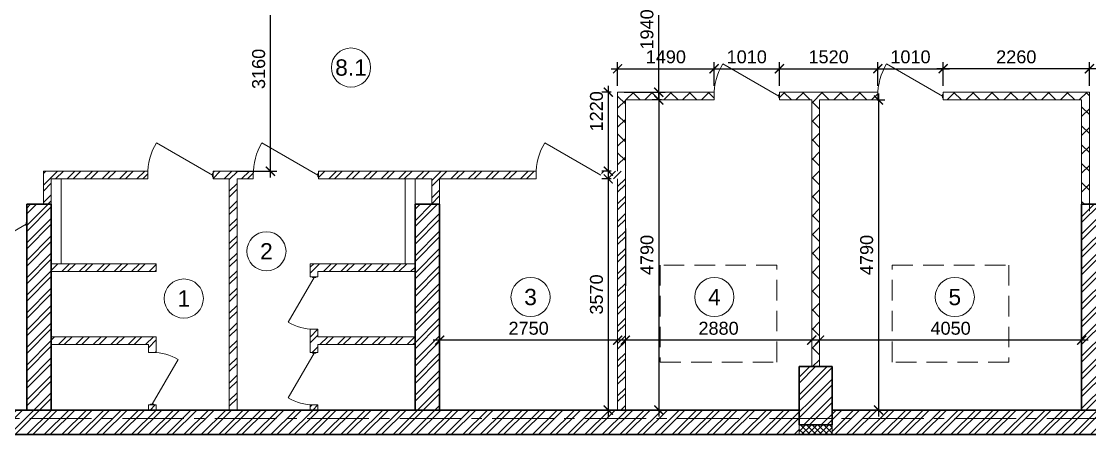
# Model space of a CAD drawing. Header units: millimetres. Extents: x 19315 to 19945, y -11469 to -10873.
# Drawn here: x 19466.2 to 19631.3, y -11360.3 to -11296.4 of the extents above; entities that cross this region are included whole.
import ezdxf
from ezdxf.enums import TextEntityAlignment as Align

# ---------------------------------------------------------------- set-up
doc = ezdxf.new("R2010")
doc.units = ezdxf.units.MM
for name, pattern in [('CENTER2', [28.575, 19.05, -3.175, 3.175, -3.175]), ('HIDDEN2', [4.7625, 3.175, -1.5875]), ('ОСЕВАЯ', [2, 1.25, -0.25, 0.25, -0.25])]:
    doc.linetypes.add(name, pattern=pattern)
for name, color, linetype, lineweight in [('Двери', 12, 'Continuous', 15), ('Наружные стены кирпич', 22, 'Continuous', 60), ('Оси', 7, 'ОСЕВАЯ', 0), ('Перегородки', 41, 'Continuous', 18), ('Размеры', 255, 'Continuous', 9), ('Стеклянные перегородки', 153, 'Continuous', 0), ('Штих планы', 7, 'Continuous', 0), ('штрих кирпич', 30, 'Continuous', 0), ('Экспликация', 255, 'Continuous', 15)]:
    doc.layers.add(name, color=color, linetype=linetype, lineweight=lineweight)
doc.layers.add('утепл', color=7, linetype='Continuous', lineweight=0, true_color=0xab9638)
doc.styles.add('1', font='arial.ttf')
doc.styles.add('1- arial', font='arial.ttf')
doc.dimstyles.new('zhu m100', dxfattribs={"dimtxt": 2, "dimasz": 1.4, "dimexe": 1, "dimexo": 1, "dimgap": 0.8, "dimtad": 1, "dimlfac": 100, "dimzin": 12, "dimdsep": 46, "dimtxsty": '1', "dimblk": 'ARCHTICK', "dimcen": 0.09, "dimdle": 1, "dimclrd": 7, "dimclre": 7, "dimclrt": 7, "dimazin": 3, "dimtfac": 1, "dimtmove": 1, "dimatfit": 3, "dimfxl": 1, "dimtolj": 1, "dimtzin": 0, "dimarcsym": 0})

# ---------------------------------------------------------------- blocks, each defined once
blk = doc.blocks.new('Экспл_Помещений')
at = {"layer": 'Экспликация'}
blk.add_circle((0, 0), 3, dxfattribs=at)
at = {"layer": 'Экспликация', "color": 0, "style": '1- arial', "flags": 12}
blk.add_attdef('№_ПОМЕЩЕНИЯ', text='', height=2.5, dxfattribs=at).set_placement((0, 0), align=Align.MIDDLE_CENTER)
blk = doc.blocks.new('_ArchTick')
at = {"color": 0, "linetype": 'ByBlock', "const_width": 0.15}
blk.add_lwpolyline([(-0.5, -0.5), (0.5, 0.5)], dxfattribs=at)
blk = doc.blocks.new('*D42')
at = {"layer": 'Defpoints', "color": 0, "ltscale": 0.5, "transparency": 16777216}
for p in [(19608.65, -11303.74), (19608.65, -11307.37), (19631.25, -11307.37)]:
    blk.add_point(p, dxfattribs=at)
at = {"layer": 'Размеры', "color": 7, "lineweight": -2, "ltscale": 0.5, "transparency": 16777216}
for p, q in [((19608.65, -11306.37), (19608.65, -11302.74)), ((19631.25, -11306.37), (19631.25, -11302.74)), ((19632.25, -11303.74), (19607.65, -11303.74))]:
    blk.add_line(p, q, dxfattribs=at)
at = {"layer": 'Размеры', "color": 7, "lineweight": -2, "ltscale": 0.5, "transparency": 16777216, "xscale": 1.4, "yscale": 1.4, "zscale": 1.4, "rotation": 180}
blk.add_blockref('_ArchTick', (19608.65, -11303.74), dxfattribs=at)
at = {"layer": 'Размеры', "color": 7, "lineweight": -2, "ltscale": 0.5, "transparency": 16777216, "xscale": 1.4, "yscale": 1.4, "zscale": 1.4}
blk.add_blockref('_ArchTick', (19631.25, -11303.74), dxfattribs=at)
at = {"layer": 'Размеры', "color": 7, "ltscale": 0.5, "transparency": 16777216, "insert": (19619.95, -11301.92), "char_height": 2, "attachment_point": 5, "style": '1'}
blk.add_mtext('\\A1;2260', dxfattribs=at)
blk = doc.blocks.new('*D43')
at = {"layer": 'Defpoints', "color": 0, "ltscale": 0.5, "transparency": 16777216}
for p in [(19558.35, -11320.77), (19556.91, -11356.47), (19558.35, -11356.47)]:
    blk.add_point(p, dxfattribs=at)
at = {"layer": 'Размеры', "color": 7, "lineweight": -2, "ltscale": 0.5, "transparency": 16777216}
for p, q in [((19556.91, -11319.77), (19556.91, -11357.47)), ((19557.35, -11320.77), (19555.91, -11320.77)), ((19557.35, -11356.47), (19555.91, -11356.47))]:
    blk.add_line(p, q, dxfattribs=at)
at = {"layer": 'Размеры', "color": 7, "lineweight": -2, "ltscale": 0.5, "transparency": 16777216, "xscale": 1.4, "yscale": 1.4, "zscale": 1.4}
for p, rotation in [((19556.91, -11320.77), 90), ((19556.91, -11356.47), 270)]:
    blk.add_blockref('_ArchTick', p, dxfattribs=dict(at, rotation=rotation))
at = {"layer": 'Размеры', "color": 7, "ltscale": 0.5, "transparency": 16777216, "insert": (19555.09, -11338.62), "char_height": 2, "attachment_point": 5, "rotation": 90, "style": '1'}
blk.add_mtext('\\A1;3570', dxfattribs=at)
blk = doc.blocks.new('*D44')
at = {"layer": 'Defpoints', "color": 0, "ltscale": 0.5, "transparency": 16777216}
for p in [(19558.35, -11307.37), (19556.91, -11319.57), (19558.35, -11319.57)]:
    blk.add_point(p, dxfattribs=at)
at = {"layer": 'Размеры', "color": 7, "lineweight": -2, "ltscale": 0.5, "transparency": 16777216}
for p, q in [((19556.91, -11306.37), (19556.91, -11320.57)), ((19557.35, -11307.37), (19555.91, -11307.37)), ((19557.35, -11319.57), (19555.91, -11319.57))]:
    blk.add_line(p, q, dxfattribs=at)
at = {"layer": 'Размеры', "color": 7, "lineweight": -2, "ltscale": 0.5, "transparency": 16777216, "xscale": 1.4, "yscale": 1.4, "zscale": 1.4}
for p, rotation in [((19556.91, -11307.37), 90), ((19556.91, -11319.57), 270)]:
    blk.add_blockref('_ArchTick', p, dxfattribs=dict(at, rotation=rotation))
at = {"layer": 'Размеры', "color": 7, "ltscale": 0.5, "transparency": 16777216, "insert": (19555.09, -11310.32), "char_height": 2, "attachment_point": 5, "rotation": 90, "style": '1'}
blk.add_mtext('\\A1;1220', dxfattribs=at)
blk = doc.blocks.new('*D46')
at = {"layer": 'Defpoints', "color": 0, "ltscale": 0.5, "transparency": 16777216}
for p in [(19530.85, -11345.67), (19530.85, -11345.67), (19558.35, -11345.67)]:
    blk.add_point(p, dxfattribs=at)
at = {"layer": 'Размеры', "color": 7, "lineweight": -2, "ltscale": 0.5, "transparency": 16777216}
blk.add_line((19559.35, -11345.67), (19529.85, -11345.67), dxfattribs=at)
at = {"layer": 'Размеры', "color": 7, "lineweight": -2, "ltscale": 0.5, "transparency": 16777216, "xscale": 1.4, "yscale": 1.4, "zscale": 1.4, "rotation": 180}
blk.add_blockref('_ArchTick', (19530.85, -11345.67), dxfattribs=at)
at = {"layer": 'Размеры', "color": 7, "lineweight": -2, "ltscale": 0.5, "transparency": 16777216, "xscale": 1.4, "yscale": 1.4, "zscale": 1.4}
blk.add_blockref('_ArchTick', (19558.35, -11345.67), dxfattribs=at)
at = {"layer": 'Размеры', "color": 7, "ltscale": 0.5, "transparency": 16777216, "insert": (19544.6, -11343.85), "char_height": 2, "attachment_point": 5, "style": '1'}
blk.add_mtext('\\A1;2750', dxfattribs=at)
blk = doc.blocks.new('*D48')
at = {"layer": 'Defpoints', "color": 0, "ltscale": 0.5, "transparency": 16777216}
for p in [(19573.25, -11303.74), (19558.35, -11307.37), (19573.25, -11307.37)]:
    blk.add_point(p, dxfattribs=at)
at = {"layer": 'Размеры', "color": 7, "lineweight": -2, "ltscale": 0.5, "transparency": 16777216}
for p, q in [((19558.35, -11306.37), (19558.35, -11302.74)), ((19573.25, -11306.37), (19573.25, -11302.74)), ((19557.35, -11303.74), (19574.25, -11303.74))]:
    blk.add_line(p, q, dxfattribs=at)
at = {"layer": 'Размеры', "color": 7, "lineweight": -2, "ltscale": 0.5, "transparency": 16777216, "xscale": 1.4, "yscale": 1.4, "zscale": 1.4, "rotation": 180}
blk.add_blockref('_ArchTick', (19558.35, -11303.74), dxfattribs=at)
at = {"layer": 'Размеры', "color": 7, "lineweight": -2, "ltscale": 0.5, "transparency": 16777216, "xscale": 1.4, "yscale": 1.4, "zscale": 1.4}
blk.add_blockref('_ArchTick', (19573.25, -11303.74), dxfattribs=at)
at = {"layer": 'Размеры', "color": 7, "ltscale": 0.5, "transparency": 16777216, "insert": (19565.8, -11301.92), "char_height": 2, "attachment_point": 5, "style": '1'}
blk.add_mtext('\\A1;1490', dxfattribs=at)
blk = doc.blocks.new('*D50')
at = {"layer": 'Defpoints', "color": 0, "ltscale": 0.5, "transparency": 16777216}
for p in [(19500.05, -11287.97), (19504.71, -11287.97), (19498.35, -11319.57)]:
    blk.add_point(p, dxfattribs=at)
at = {"layer": 'Размеры', "color": 7, "lineweight": -2, "ltscale": 0.5, "transparency": 16777216}
for p, q in [((19504.71, -11320.57), (19504.71, -11286.97)), ((19501.05, -11287.97), (19505.71, -11287.97)), ((19499.35, -11319.57), (19505.71, -11319.57))]:
    blk.add_line(p, q, dxfattribs=at)
at = {"layer": 'Размеры', "color": 7, "lineweight": -2, "ltscale": 0.5, "transparency": 16777216, "xscale": 1.4, "yscale": 1.4, "zscale": 1.4}
for p, rotation in [((19504.71, -11287.97), 90), ((19504.71, -11319.57), 270)]:
    blk.add_blockref('_ArchTick', p, dxfattribs=dict(at, rotation=rotation))
at = {"layer": 'Размеры', "color": 7, "ltscale": 0.5, "transparency": 16777216, "insert": (19502.89, -11303.77), "char_height": 2, "attachment_point": 5, "rotation": 90, "style": '1'}
blk.add_mtext('\\A1;3160', dxfattribs=at)
blk = doc.blocks.new('*D70')
at = {"layer": 'Defpoints', "color": 0, "ltscale": 0.5, "transparency": 16777216}
for p in [(19583.35, -11303.74), (19573.25, -11307.37), (19583.35, -11307.37)]:
    blk.add_point(p, dxfattribs=at)
at = {"layer": 'Размеры', "color": 7, "lineweight": -2, "ltscale": 0.5, "transparency": 16777216}
for p, q in [((19573.25, -11306.37), (19573.25, -11302.74)), ((19583.35, -11306.37), (19583.35, -11302.74)), ((19572.25, -11303.74), (19584.35, -11303.74))]:
    blk.add_line(p, q, dxfattribs=at)
at = {"layer": 'Размеры', "color": 7, "lineweight": -2, "ltscale": 0.5, "transparency": 16777216, "xscale": 1.4, "yscale": 1.4, "zscale": 1.4, "rotation": 180}
blk.add_blockref('_ArchTick', (19573.25, -11303.74), dxfattribs=at)
at = {"layer": 'Размеры', "color": 7, "lineweight": -2, "ltscale": 0.5, "transparency": 16777216, "xscale": 1.4, "yscale": 1.4, "zscale": 1.4}
blk.add_blockref('_ArchTick', (19583.35, -11303.74), dxfattribs=at)
at = {"layer": 'Размеры', "color": 7, "ltscale": 0.5, "transparency": 16777216, "insert": (19578.3, -11301.92), "char_height": 2, "attachment_point": 5, "style": '1'}
blk.add_mtext('\\A1;1010', dxfattribs=at)
blk = doc.blocks.new('*D71')
at = {"layer": 'Defpoints', "color": 0, "ltscale": 0.5, "transparency": 16777216}
for p in [(19598.55, -11303.74), (19583.35, -11307.37), (19598.55, -11307.37)]:
    blk.add_point(p, dxfattribs=at)
at = {"layer": 'Размеры', "color": 7, "lineweight": -2, "ltscale": 0.5, "transparency": 16777216}
for p, q in [((19583.35, -11306.37), (19583.35, -11302.74)), ((19598.55, -11306.37), (19598.55, -11302.74)), ((19582.35, -11303.74), (19599.55, -11303.74))]:
    blk.add_line(p, q, dxfattribs=at)
at = {"layer": 'Размеры', "color": 7, "lineweight": -2, "ltscale": 0.5, "transparency": 16777216, "xscale": 1.4, "yscale": 1.4, "zscale": 1.4, "rotation": 180}
blk.add_blockref('_ArchTick', (19583.35, -11303.74), dxfattribs=at)
at = {"layer": 'Размеры', "color": 7, "lineweight": -2, "ltscale": 0.5, "transparency": 16777216, "xscale": 1.4, "yscale": 1.4, "zscale": 1.4}
blk.add_blockref('_ArchTick', (19598.55, -11303.74), dxfattribs=at)
at = {"layer": 'Размеры', "color": 7, "ltscale": 0.5, "transparency": 16777216, "insert": (19590.95, -11301.92), "char_height": 2, "attachment_point": 5, "style": '1'}
blk.add_mtext('\\A1;1520', dxfattribs=at)
blk = doc.blocks.new('*D72')
at = {"layer": 'Defpoints', "color": 0, "ltscale": 0.5, "transparency": 16777216}
for p in [(19608.65, -11303.74), (19598.55, -11307.37), (19608.65, -11307.37)]:
    blk.add_point(p, dxfattribs=at)
at = {"layer": 'Размеры', "color": 7, "lineweight": -2, "ltscale": 0.5, "transparency": 16777216}
for p, q in [((19598.55, -11306.37), (19598.55, -11302.74)), ((19608.65, -11306.37), (19608.65, -11302.74)), ((19597.55, -11303.74), (19609.65, -11303.74))]:
    blk.add_line(p, q, dxfattribs=at)
at = {"layer": 'Размеры', "color": 7, "lineweight": -2, "ltscale": 0.5, "transparency": 16777216, "xscale": 1.4, "yscale": 1.4, "zscale": 1.4, "rotation": 180}
blk.add_blockref('_ArchTick', (19598.55, -11303.74), dxfattribs=at)
at = {"layer": 'Размеры', "color": 7, "lineweight": -2, "ltscale": 0.5, "transparency": 16777216, "xscale": 1.4, "yscale": 1.4, "zscale": 1.4}
blk.add_blockref('_ArchTick', (19608.65, -11303.74), dxfattribs=at)
at = {"layer": 'Размеры', "color": 7, "ltscale": 0.5, "transparency": 16777216, "insert": (19603.6, -11301.92), "char_height": 2, "attachment_point": 5, "style": '1'}
blk.add_mtext('\\A1;1010', dxfattribs=at)
blk = doc.blocks.new('*D54')
at = {"layer": 'Defpoints', "color": 0, "ltscale": 0.5, "transparency": 16777216}
for p in [(19566.14, -11308.57), (19564.71, -11356.47), (19566.14, -11356.47)]:
    blk.add_point(p, dxfattribs=at)
at = {"layer": 'Размеры', "color": 7, "lineweight": -2, "ltscale": 0.5, "transparency": 16777216}
for p, q in [((19565.14, -11308.57), (19563.71, -11308.57)), ((19564.71, -11307.57), (19564.71, -11357.47)), ((19565.14, -11356.47), (19563.71, -11356.47))]:
    blk.add_line(p, q, dxfattribs=at)
at = {"layer": 'Размеры', "color": 7, "lineweight": -2, "ltscale": 0.5, "transparency": 16777216, "xscale": 1.4, "yscale": 1.4, "zscale": 1.4}
for p, rotation in [((19564.71, -11308.57), 90), ((19564.71, -11356.47), 270)]:
    blk.add_blockref('_ArchTick', p, dxfattribs=dict(at, rotation=rotation))
at = {"layer": 'Размеры', "color": 7, "ltscale": 0.5, "transparency": 16777216, "insert": (19562.89, -11332.52), "char_height": 2, "attachment_point": 5, "rotation": 90, "style": '1'}
blk.add_mtext('\\A1;4790', dxfattribs=at)
blk = doc.blocks.new('*D55')
at = {"layer": 'Defpoints', "color": 0, "ltscale": 0.5, "transparency": 16777216}
for p in [(19559.55, -11345.67), (19559.55, -11345.67), (19588.35, -11345.67)]:
    blk.add_point(p, dxfattribs=at)
at = {"layer": 'Размеры', "color": 7, "lineweight": -2, "ltscale": 0.5, "transparency": 16777216}
blk.add_line((19589.35, -11345.67), (19558.55, -11345.67), dxfattribs=at)
at = {"layer": 'Размеры', "color": 7, "lineweight": -2, "ltscale": 0.5, "transparency": 16777216, "xscale": 1.4, "yscale": 1.4, "zscale": 1.4, "rotation": 180}
blk.add_blockref('_ArchTick', (19559.55, -11345.67), dxfattribs=at)
at = {"layer": 'Размеры', "color": 7, "lineweight": -2, "ltscale": 0.5, "transparency": 16777216, "xscale": 1.4, "yscale": 1.4, "zscale": 1.4}
blk.add_blockref('_ArchTick', (19588.35, -11345.67), dxfattribs=at)
at = {"layer": 'Размеры', "color": 7, "ltscale": 0.5, "transparency": 16777216, "insert": (19573.95, -11343.85), "char_height": 2, "attachment_point": 5, "style": '1'}
blk.add_mtext('\\A1;2880', dxfattribs=at)
blk = doc.blocks.new('*D56')
at = {"layer": 'Defpoints', "color": 0, "ltscale": 0.5, "transparency": 16777216}
for p in [(19589.55, -11345.67), (19589.55, -11345.67), (19630.05, -11345.67)]:
    blk.add_point(p, dxfattribs=at)
at = {"layer": 'Размеры', "color": 7, "lineweight": -2, "ltscale": 0.5, "transparency": 16777216}
blk.add_line((19631.05, -11345.67), (19588.55, -11345.67), dxfattribs=at)
at = {"layer": 'Размеры', "color": 7, "lineweight": -2, "ltscale": 0.5, "transparency": 16777216, "xscale": 1.4, "yscale": 1.4, "zscale": 1.4, "rotation": 180}
blk.add_blockref('_ArchTick', (19589.55, -11345.67), dxfattribs=at)
at = {"layer": 'Размеры', "color": 7, "lineweight": -2, "ltscale": 0.5, "transparency": 16777216, "xscale": 1.4, "yscale": 1.4, "zscale": 1.4}
blk.add_blockref('_ArchTick', (19630.05, -11345.67), dxfattribs=at)
at = {"layer": 'Размеры', "color": 7, "ltscale": 0.5, "transparency": 16777216, "insert": (19609.8, -11343.85), "char_height": 2, "attachment_point": 5, "style": '1'}
blk.add_mtext('\\A1;4050', dxfattribs=at)
blk = doc.blocks.new('*D59')
at = {"layer": 'Defpoints', "color": 0, "ltscale": 0.5, "transparency": 16777216}
for p in [(19560.05, -11287.97), (19564.71, -11287.97), (19558.35, -11307.37)]:
    blk.add_point(p, dxfattribs=at)
at = {"layer": 'Размеры', "color": 7, "lineweight": -2, "ltscale": 0.5, "transparency": 16777216}
for p, q in [((19564.71, -11308.37), (19564.71, -11286.97)), ((19561.05, -11287.97), (19565.71, -11287.97)), ((19559.35, -11307.37), (19565.71, -11307.37))]:
    blk.add_line(p, q, dxfattribs=at)
at = {"layer": 'Размеры', "color": 7, "lineweight": -2, "ltscale": 0.5, "transparency": 16777216, "xscale": 1.4, "yscale": 1.4, "zscale": 1.4}
for p, rotation in [((19564.71, -11287.97), 90), ((19564.71, -11307.37), 270)]:
    blk.add_blockref('_ArchTick', p, dxfattribs=dict(at, rotation=rotation))
at = {"layer": 'Размеры', "color": 7, "ltscale": 0.5, "transparency": 16777216, "insert": (19562.89, -11297.67), "char_height": 2, "attachment_point": 5, "rotation": 90, "style": '1'}
blk.add_mtext('\\A1;1940', dxfattribs=at)
blk = doc.blocks.new('*D60')
at = {"layer": 'Defpoints', "color": 0, "ltscale": 0.5, "transparency": 16777216}
for p in [(19597.44, -11308.57), (19598.66, -11356.47), (19601.12, -11356.47)]:
    blk.add_point(p, dxfattribs=at)
at = {"layer": 'Размеры', "color": 7, "lineweight": -2, "ltscale": 0.5, "transparency": 16777216}
for p, q in [((19598.44, -11308.57), (19599.66, -11308.57)), ((19598.66, -11307.57), (19598.66, -11357.47)), ((19600.12, -11356.47), (19597.66, -11356.47))]:
    blk.add_line(p, q, dxfattribs=at)
at = {"layer": 'Размеры', "color": 7, "lineweight": -2, "ltscale": 0.5, "transparency": 16777216, "xscale": 1.4, "yscale": 1.4, "zscale": 1.4}
for p, rotation in [((19598.66, -11308.57), 90), ((19598.66, -11356.47), 270)]:
    blk.add_blockref('_ArchTick', p, dxfattribs=dict(at, rotation=rotation))
at = {"layer": 'Размеры', "color": 7, "ltscale": 0.5, "transparency": 16777216, "insert": (19596.84, -11332.52), "char_height": 2, "attachment_point": 5, "rotation": 90, "style": '1'}
blk.add_mtext('\\A1;4790', dxfattribs=at)

msp = doc.modelspace()

# ---------------------------------------------------------------- hatches: boundary and pattern name
at = {"layer": 'утепл'}
h = msp.add_hatch(dxfattribs=at)
h.set_pattern_fill('ANSI37', scale=0.2, style=0)
h.set_pattern_definition([(45, (21126.2162, -12559.8203), (-0.4490128, 0.4490128), []), (135, (21126.2162, -12559.8203), (-0.4490128, -0.4490128), [])])
h.paths.add_polyline_path([(19591.49659, -11358.7711), (19588.94659, -11358.7711), (19588.94659, -11360.2711), (19591.49659, -11360.2711)])
h.paths.add_polyline_path([(19588.94659, -11358.7711), (19586.39659, -11358.7711), (19586.39659, -11360.2711), (19588.94659, -11360.2711)])
h.paths.add_polyline_path([(19468.94659, -11210.27109), (19466.39659, -11210.27114), (19466.39659, -11211.77114), (19468.94659, -11211.77114)])
h.paths.add_polyline_path([(19471.49659, -11210.27114), (19468.94659, -11210.27109), (19468.94659, -11211.77114), (19471.49659, -11211.77114)])
h.paths.add_polyline_path([(19531.49659, -11210.27114), (19528.94659, -11210.27108), (19528.94659, -11211.77114), (19531.49659, -11211.77114)])
h.paths.add_polyline_path([(19528.94659, -11210.27108), (19526.39659, -11210.27114), (19526.39659, -11211.77114), (19528.94659, -11211.77114)])
h.paths.add_polyline_path([(19590.84659, -11210.27108), (19588.94659, -11210.27108), (19588.94659, -11211.77114), (19590.84659, -11211.77114)])
h.paths.add_polyline_path([(19588.94659, -11210.27108), (19587.04659, -11210.27108), (19587.04659, -11211.77114), (19588.94659, -11211.77114)])
h.paths.add_polyline_path([(19650.84659, -11210.27108), (19648.94659, -11210.27108), (19648.94659, -11211.77114), (19650.84659, -11211.77114)])
h.paths.add_polyline_path([(19648.94659, -11210.27108), (19647.04659, -11210.27108), (19647.04659, -11211.77114), (19648.94659, -11211.77114)])
at = {"layer": 'Штих планы'}
h = msp.add_hatch(dxfattribs=at)
h.set_pattern_fill('ANSI37', color=256, scale=0.65, style=0)
h.set_pattern_definition([(45, (10410.9832, -8053.2432), (-1.4592916, 1.4592916), []), (135, (10410.9832, -8053.2432), (-1.4592916, -1.4592916), [])])
h.paths.add_polyline_path([(19588.94586, -11307.37116), (19583.34586, -11307.37116), (19583.34586, -11308.57116), (19588.34586, -11308.57116), (19588.34586, -11327.77113), (19588.94586, -11327.77113)])
h.paths.add_polyline_path([(19598.54586, -11307.37116), (19588.94586, -11307.37116), (19588.94586, -11327.77113), (19589.54586, -11327.77113), (19589.54586, -11308.57116), (19598.54586, -11308.57116)])
h.paths.add_polyline_path([(19589.54586, -11327.77113), (19588.94586, -11327.77113), (19588.94586, -11349.77113), (19589.54586, -11349.77113)])
h.paths.add_polyline_path([(19588.94586, -11327.77113), (19588.34586, -11327.77113), (19588.34586, -11349.77113), (19588.94586, -11349.77113)])
h.paths.add_polyline_path([(19664.94586, -11287.97116), (19707.64586, -11287.97116), (19707.64586, -11286.77116), (19662.14586, -11286.77116), (19662.14586, -11287.97116), (19663.74586, -11287.97116), (19663.74586, -11301.67113), (19664.94586, -11301.67113)])
h.paths.add_polyline_path([(19652.04586, -11286.77116), (19650.84586, -11286.77116), (19650.84586, -11287.97116), (19652.04586, -11287.97116)])
h.paths.add_polyline_path([(19573.24586, -11307.37116), (19558.34586, -11307.37116), (19558.34586, -11319.57113), (19559.54586, -11319.57113), (19559.54586, -11308.57116), (19573.24586, -11308.57116)])
h.paths.add_polyline_path([(19631.24586, -11307.37116), (19608.64586, -11307.37116), (19608.64586, -11308.57116), (19630.04586, -11308.57116), (19630.04586, -11324.67113), (19631.24586, -11324.67113)])
h.paths.add_polyline_path([(19469.54659, -11220.77114), (19468.94659, -11220.77114), (19468.94659, -11263.9211), (19469.54659, -11263.9211)])
h.paths.add_polyline_path([(19468.94659, -11220.77114), (19468.34659, -11220.77114), (19468.34659, -11263.9211), (19468.94659, -11263.9211)])
h.paths.add_polyline_path([(19529.54659, -11220.77114), (19528.94659, -11220.77114), (19528.94659, -11263.9211), (19529.54659, -11263.9211)])
h.paths.add_polyline_path([(19528.94659, -11220.77114), (19528.34659, -11220.77114), (19528.34659, -11263.9211), (19528.94659, -11263.9211)])
h.paths.add_polyline_path([(19549.94586, -11286.77114), (19529.54659, -11286.77114), (19529.54659, -11271.6211), (19528.94659, -11271.6211), (19528.94659, -11287.97114), (19549.94586, -11287.97116)])
h.paths.add_polyline_path([(19528.94659, -11271.6211), (19528.34659, -11271.6211), (19528.34659, -11286.77114), (19500.04586, -11286.77116), (19500.04586, -11287.97116), (19528.94659, -11287.97114)])
h.paths.add_polyline_path([(19489.94586, -11286.77114), (19469.54659, -11286.77114), (19469.54659, -11271.6211), (19468.94659, -11271.6211), (19468.94659, -11287.97114), (19489.94586, -11287.97116)])
h.paths.add_polyline_path([(19468.94659, -11271.6211), (19468.34659, -11271.6211), (19468.34659, -11286.77114), (19464.54659, -11286.77114), (19464.54659, -11287.97114), (19468.94659, -11287.97114)])
h.paths.add_polyline_path([(19448.94659, -11311.7711), (19447.74659, -11311.7711), (19447.74659, -11324.6711), (19448.94659, -11324.6711)])
h.paths.add_polyline_path([(19448.94659, -11287.97114), (19454.44659, -11287.97114), (19454.44659, -11286.77114), (19410.24659, -11286.77114), (19410.24659, -11287.97114), (19447.74659, -11287.97114), (19447.74659, -11301.6711), (19448.94659, -11301.6711)])
h.paths.add_polyline_path([(19587.04659, -11286.77114), (19560.04586, -11286.77116), (19560.04586, -11287.97116), (19560.08842, -11287.97116), (19587.04659, -11287.97114)])
h.paths.add_polyline_path([(19664.94659, -11311.7711), (19663.74659, -11311.7711), (19663.74659, -11324.6711), (19664.94659, -11324.6711)])
at = {"layer": 'штрих кирпич'}
h = msp.add_hatch(dxfattribs=at)
h.set_pattern_fill('ANSI32', color=256, scale=0.2, style=0)
h.set_pattern_definition([(45, (10410.9832, -8053.2432), (-1.3470384, 1.3470384), []), (45, (10411.8812, -8053.2432), (-1.3470384, 1.3470384), [])])
h.paths.add_polyline_path([(19650.84586, -11214.2711), (19650.84586, -11212.77113), (19648.94586, -11212.77113), (19648.94586, -11267.77113), (19650.84586, -11267.77113)])
h.paths.add_polyline_path([(19648.94586, -11212.77113), (19647.04586, -11212.77113), (19647.04586, -11267.77113), (19648.94586, -11267.77113)])
h.paths.add_polyline_path([(19408.94586, -11212.77113), (19406.4465, -11212.77113), (19406.44617, -11222.27113), (19408.94586, -11222.27113)])
h.paths.add_polyline_path([(19410.24659, -11214.2711), (19410.24586, -11210.27113), (19408.94586, -11210.27113), (19408.94586, -11222.27113), (19410.24659, -11222.27113)])
h.paths.add_polyline_path([(19410.24617, -11222.27113), (19408.94586, -11222.27113), (19408.94586, -11231.27113), (19410.24585, -11231.27113)])
h.paths.add_polyline_path([(19408.94586, -11222.27113), (19406.44617, -11222.27113), (19406.44585, -11231.27113), (19408.94586, -11231.27113)])
h.paths.add_polyline_path([(19410.24585, -11249.27113), (19408.94586, -11249.27113), (19408.94586, -11264.27113), (19410.24585, -11264.27113)])
h.paths.add_polyline_path([(19408.94586, -11249.27113), (19406.44585, -11249.27113), (19406.44585, -11264.27113), (19408.94586, -11264.27113)])
h.paths.add_polyline_path([(19410.24585, -11282.27113), (19408.94586, -11282.27113), (19408.94586, -11300.27113), (19410.24512, -11300.27113), (19410.24262, -11287.97114)])
h.paths.add_polyline_path([(19408.94586, -11282.27113), (19406.44585, -11282.27113), (19406.44585, -11300.27113), (19408.94586, -11300.27113)])
h.paths.add_polyline_path([(19410.24512, -11318.27113), (19408.94586, -11318.27113), (19408.94586, -11327.77113), (19410.24585, -11327.77113), (19410.24585, -11324.6711), (19410.24262, -11324.6711)])
h.paths.add_polyline_path([(19408.94586, -11318.27113), (19406.44512, -11318.27113), (19406.44585, -11327.77113), (19408.94586, -11327.77113)])
h.paths.add_polyline_path([(19711.44585, -11249.27113), (19708.94585, -11249.27113), (19708.94585, -11264.27113), (19711.44585, -11264.27113)])
h.paths.add_polyline_path([(19708.94585, -11249.27113), (19707.64585, -11249.27113), (19707.64585, -11264.27113), (19708.94585, -11264.27113)])
h.paths.add_polyline_path([(19588.94585, -11349.77113), (19586.39585, -11349.77113), (19586.39585, -11357.77113), (19588.94585, -11357.77113)])
h.paths.add_polyline_path([(19591.49585, -11349.77113), (19588.94585, -11349.77113), (19588.94585, -11357.77113), (19591.49585, -11357.77113)])
h.paths.add_polyline_path([(19591.49585, -11357.77113), (19588.94585, -11357.77113), (19588.94585, -11358.77113), (19591.49585, -11358.77113)])
h.paths.add_polyline_path([(19588.94585, -11357.77113), (19586.39585, -11357.77113), (19586.39585, -11358.77113), (19588.94585, -11358.77113)])
h.paths.add_polyline_path([(19586.39585, -11357.77113), (19528.94585, -11357.77113), (19528.94585, -11360.27113), (19586.39585, -11360.27113), (19586.39585, -11358.77113)])
h.paths.add_polyline_path([(19586.39585, -11356.47113), (19528.94585, -11356.47113), (19528.94585, -11357.77113), (19586.39585, -11357.77113)])
h.paths.add_polyline_path([(19631.94585, -11357.77113), (19591.49585, -11357.77113), (19591.49585, -11358.77113), (19591.49585, -11360.27113), (19631.94585, -11360.27113)])
h.paths.add_polyline_path([(19631.94585, -11356.47113), (19591.49585, -11356.47113), (19591.49585, -11357.77113), (19631.94585, -11357.77113)])
h.paths.add_polyline_path([(19528.94585, -11211.77116), (19526.39585, -11211.77116), (19526.39585, -11212.77113), (19528.94585, -11212.77113)])
h.paths.add_polyline_path([(19531.49585, -11211.77116), (19528.94585, -11211.77116), (19528.94585, -11212.77113), (19531.49585, -11212.77113)])
h.paths.add_polyline_path([(19531.49585, -11212.77113), (19528.94585, -11212.77113), (19528.94585, -11220.77116), (19531.49585, -11220.77116)])
h.paths.add_polyline_path([(19528.94585, -11212.77113), (19526.39585, -11212.77113), (19526.39585, -11220.77116), (19528.94585, -11220.77116)])
h.paths.add_polyline_path([(19468.94585, -11211.77116), (19466.39585, -11211.77116), (19466.39585, -11212.77113), (19468.94585, -11212.77113)])
h.paths.add_polyline_path([(19471.49585, -11211.77116), (19468.94585, -11211.77116), (19468.94585, -11212.77113), (19471.49585, -11212.77113)])
h.paths.add_polyline_path([(19471.49585, -11212.77113), (19468.94585, -11212.77113), (19468.94585, -11220.77116), (19471.49585, -11220.77116)])
h.paths.add_polyline_path([(19468.94585, -11212.77113), (19466.39585, -11212.77113), (19466.39585, -11220.77116), (19468.94585, -11220.77116)])
h.paths.add_polyline_path([(19471.49585, -11263.92113), (19468.94585, -11263.92113), (19468.94585, -11267.77113), (19471.49585, -11267.77113)])
h.paths.add_polyline_path([(19468.94585, -11263.92113), (19466.39585, -11263.92113), (19466.39585, -11267.77113), (19468.94585, -11267.77113)])
h.paths.add_polyline_path([(19468.94585, -11267.77113), (19466.39585, -11267.77113), (19466.39585, -11271.62113), (19468.94585, -11271.62113)])
h.paths.add_polyline_path([(19471.49585, -11267.77113), (19468.94585, -11267.77113), (19468.94585, -11271.62113), (19471.49585, -11271.62113)])
h.paths.add_polyline_path([(19528.94585, -11263.92113), (19526.39585, -11263.92113), (19526.39585, -11267.77113), (19528.94585, -11267.77113)])
h.paths.add_polyline_path([(19531.49585, -11263.92113), (19528.94585, -11263.92113), (19528.94585, -11267.77113), (19531.49585, -11267.77113)])
h.paths.add_polyline_path([(19531.49585, -11267.77113), (19528.94585, -11267.77113), (19528.94585, -11271.62113), (19531.49585, -11271.62113)])
h.paths.add_polyline_path([(19528.94585, -11267.77113), (19526.39585, -11267.77113), (19526.39585, -11271.62113), (19528.94585, -11271.62113)])
h.paths.add_polyline_path([(19408.94585, -11327.77113), (19406.44585, -11327.77113), (19406.44585, -11330.27113), (19408.94585, -11330.27113)])
h.paths.add_polyline_path([(19410.24585, -11327.77113), (19408.94585, -11327.77113), (19408.94585, -11330.27113), (19410.24585, -11330.27113)])
h.paths.add_polyline_path([(19408.94585, -11354.27113), (19406.44585, -11354.27113), (19406.44585, -11357.77113), (19408.94585, -11357.77113)])
h.paths.add_polyline_path([(19410.24585, -11354.27113), (19408.94585, -11354.27113), (19408.94585, -11357.77113), (19468.94585, -11357.77113), (19468.94585, -11356.47113), (19410.24585, -11356.47113)])
h.paths.add_polyline_path([(19468.94585, -11357.77113), (19408.94585, -11357.77113), (19408.94585, -11360.27113), (19468.94585, -11360.27113)])
h.paths.add_polyline_path([(19708.94585, -11354.27113), (19707.64585, -11354.27113), (19707.64585, -11356.47113), (19648.94585, -11356.47113), (19648.94585, -11357.77113), (19708.94585, -11357.77113)])
h.paths.add_polyline_path([(19711.44585, -11354.27113), (19708.94585, -11354.27113), (19708.94585, -11357.77113), (19711.44585, -11357.77113)])
h.paths.add_polyline_path([(19711.44585, -11357.77113), (19708.94585, -11357.77113), (19708.94585, -11360.27113), (19711.44585, -11360.27113)])
h.paths.add_polyline_path([(19711.44585, -11327.77113), (19708.94585, -11327.77113), (19708.94585, -11330.27113), (19711.44585, -11330.27113)])
h.paths.add_polyline_path([(19708.94585, -11327.77113), (19707.64585, -11327.77113), (19707.64585, -11330.27113), (19708.94585, -11330.27113)])
h.paths.add_polyline_path([(19708.94586, -11318.27113), (19707.64585, -11318.27113), (19707.64585, -11327.77113), (19708.94585, -11327.77113)])
h.paths.add_polyline_path([(19711.44585, -11318.27113), (19708.94586, -11318.27113), (19708.94585, -11327.77113), (19711.44585, -11327.77113)])
h.paths.add_polyline_path([(19711.44585, -11282.27113), (19708.94585, -11282.27113), (19708.94585, -11291.27113), (19711.44585, -11291.27113)])
h.paths.add_polyline_path([(19708.94585, -11282.27113), (19707.64585, -11282.27113), (19707.64585, -11291.27113), (19708.94585, -11291.27113)])
h.paths.add_polyline_path([(19711.44585, -11212.77113), (19708.94585, -11212.77113), (19708.94585, -11222.27113), (19711.44585, -11222.27113)])
h.paths.add_polyline_path([(19708.94585, -11212.77113), (19707.64585, -11212.77113), (19707.64585, -11222.27113), (19708.94585, -11222.27113)])
h.paths.add_polyline_path([(19708.94585, -11210.27113), (19707.64585, -11210.27113), (19707.64585, -11212.77113), (19708.94585, -11212.77113)])
h.paths.add_polyline_path([(19711.44585, -11210.27113), (19708.94585, -11210.27113), (19708.94585, -11212.77113), (19711.44585, -11212.77113)])
h.paths.add_polyline_path([(19648.94585, -11211.77116), (19647.04585, -11211.77116), (19647.04585, -11212.77113), (19648.94585, -11212.77113)])
h.paths.add_polyline_path([(19650.84585, -11211.77116), (19648.94585, -11211.77116), (19648.94585, -11212.77113), (19650.84585, -11212.77113)])
h.paths.add_polyline_path([(19650.84585, -11267.77113), (19648.94585, -11267.77113), (19648.94585, -11287.97116), (19650.84585, -11287.97116)])
h.paths.add_polyline_path([(19648.94585, -11267.77113), (19647.04585, -11267.77113), (19647.04585, -11287.97116), (19648.94585, -11287.97116)])
h.paths.add_polyline_path([(19707.64585, -11324.67113), (19648.94585, -11324.67113), (19648.94585, -11327.77113), (19707.64585, -11327.77113)])
h.paths.add_polyline_path([(19707.64585, -11327.77113), (19648.94585, -11327.77113), (19648.94585, -11328.47113), (19707.64585, -11328.47113)])
h.paths.add_polyline_path([(19648.94585, -11324.67113), (19647.04585, -11324.67113), (19647.04585, -11327.77113), (19648.94585, -11327.77113)])
h.paths.add_polyline_path([(19648.94585, -11327.77113), (19647.04585, -11327.77113), (19647.04585, -11328.02113), (19647.04585, -11328.47113), (19648.94585, -11328.47113)])
h.paths.add_polyline_path([(19648.94585, -11356.47113), (19631.94585, -11356.47113), (19631.94585, -11357.77113), (19648.94585, -11357.77113)])
h.paths.add_polyline_path([(19648.94585, -11357.77113), (19631.94585, -11357.77113), (19631.94585, -11360.27113), (19648.94585, -11360.27113)])
h.paths.add_polyline_path([(19708.94585, -11357.77113), (19648.94585, -11357.77113), (19648.94585, -11360.27113), (19708.94585, -11360.27113)])
h.paths.add_polyline_path([(19410.24585, -11210.27113), (19408.94585, -11210.27113), (19408.94585, -11212.77113), (19410.24585, -11212.77113)])
h.paths.add_polyline_path([(19408.94585, -11210.27113), (19406.44585, -11210.27113), (19406.44585, -11212.77113), (19408.94585, -11212.77113)])
h.paths.add_polyline_path([(19453.84585, -11324.67113), (19410.24585, -11324.67113), (19410.24585, -11327.77113), (19453.84585, -11327.77113), (19453.84585, -11327.52113)])
h.paths.add_polyline_path([(19453.84585, -11327.77113), (19410.24585, -11327.77113), (19410.24585, -11328.47113), (19453.84585, -11328.47113)])
h.paths.add_polyline_path([(19408.94585, -11357.77113), (19406.44585, -11357.77113), (19406.44585, -11360.27113), (19408.94585, -11360.27113)])
h.paths.add_polyline_path([(19468.94585, -11327.77113), (19467.04585, -11327.77113), (19467.04585, -11356.47113), (19468.94585, -11356.47113)])
h.paths.add_polyline_path([(19470.84585, -11327.77113), (19468.94585, -11327.77113), (19468.94585, -11356.47113), (19470.84585, -11356.47113)])
h.paths.add_polyline_path([(19470.84585, -11324.67113), (19468.94585, -11324.67113), (19468.94585, -11327.77113), (19470.84585, -11327.77113)])
h.paths.add_polyline_path([(19468.94585, -11324.67113), (19467.04585, -11324.67113), (19467.04585, -11327.77113), (19468.94585, -11327.77113)])
h.paths.add_polyline_path([(19528.94585, -11357.77113), (19468.94585, -11357.77113), (19468.94585, -11360.27113), (19528.94585, -11360.27113)])
h.paths.add_polyline_path([(19528.94585, -11356.47113), (19468.94585, -11356.47113), (19468.94585, -11357.77113), (19528.94585, -11357.77113)])
h.paths.add_polyline_path([(19530.84585, -11327.77113), (19528.94585, -11327.77113), (19528.94585, -11356.47113), (19530.84585, -11356.47113)])
h.paths.add_polyline_path([(19528.94585, -11327.77113), (19527.04585, -11327.77113), (19527.04585, -11356.47113), (19528.94585, -11356.47113)])
h.paths.add_polyline_path([(19528.94585, -11324.67113), (19527.04585, -11324.67113), (19527.04585, -11327.77113), (19528.94585, -11327.77113)])
h.paths.add_polyline_path([(19530.84585, -11324.67113), (19528.94585, -11324.67113), (19528.94585, -11327.77113), (19530.84585, -11327.77113)])
h.paths.add_polyline_path([(19633.84585, -11328.02113), (19633.84585, -11327.77113), (19631.94585, -11327.77113), (19631.94585, -11356.47113), (19633.84585, -11356.47113)])
h.paths.add_polyline_path([(19631.94585, -11327.77113), (19630.04585, -11327.77113), (19630.04585, -11356.47113), (19631.94585, -11356.47113)])
h.paths.add_polyline_path([(19631.94585, -11324.67113), (19630.04585, -11324.67113), (19630.04585, -11327.77113), (19631.94585, -11327.77113)])
h.paths.add_polyline_path([(19633.84585, -11324.67113), (19631.94585, -11324.67113), (19631.94585, -11327.77113), (19633.84585, -11327.77113), (19633.84585, -11327.52113)])
h.paths.add_polyline_path([(19588.94585, -11267.77113), (19587.04585, -11267.77113), (19587.04585, -11287.97116), (19588.94585, -11287.97116)])
h.paths.add_polyline_path([(19590.84585, -11267.77113), (19588.94585, -11267.77113), (19588.94585, -11287.97116), (19590.84585, -11287.97116)])
h.paths.add_polyline_path([(19588.94585, -11212.77113), (19587.04585, -11212.77113), (19587.04585, -11267.77113), (19588.94585, -11267.77113)])
h.paths.add_polyline_path([(19590.84585, -11212.77113), (19588.94585, -11212.77113), (19588.94585, -11267.77113), (19590.84585, -11267.77113)])
h.paths.add_polyline_path([(19588.94585, -11211.77116), (19587.04585, -11211.77116), (19587.04585, -11212.77113), (19588.94585, -11212.77113)])
h.paths.add_polyline_path([(19590.84585, -11211.77116), (19588.94585, -11211.77116), (19588.94585, -11212.77113), (19590.84585, -11212.77113)])
h = msp.add_hatch(dxfattribs=at)
h.set_pattern_fill('ANSI32', color=256, scale=0.2, style=0)
h.set_pattern_definition([(45, (13938.438, -8126.8289), (-1.3470384, 1.3470384), []), (45, (13939.336, -8126.8289), (-1.3470384, 1.3470384), [])])
h.paths.add_polyline_path([(19528.94659, -11319.57113), (19512.14659, -11319.57113), (19512.14659, -11320.77113), (19528.94659, -11320.77113)])
h.paths.add_polyline_path([(19545.74659, -11319.57113), (19528.94659, -11319.57113), (19528.94659, -11320.77113), (19529.64659, -11320.77113), (19529.64659, -11324.67113), (19530.84659, -11324.67113), (19530.84659, -11320.77113), (19545.74659, -11320.77113)])
h.paths.add_polyline_path([(19485.74659, -11319.57113), (19469.64659, -11319.57113), (19469.64659, -11324.67113), (19470.84659, -11324.67113), (19470.84659, -11320.77113), (19485.74659, -11320.77113)])
h.paths.add_polyline_path([(19487.04659, -11333.87113), (19485.84659, -11333.87113), (19470.84659, -11333.87113), (19470.84659, -11335.07113), (19487.04659, -11335.07113)])
h.paths.add_polyline_path([(19487.04659, -11345.17113), (19470.84659, -11345.17113), (19470.84659, -11346.37113), (19485.84659, -11346.37113), (19485.84659, -11347.57113), (19487.04659, -11347.57113)])
h.paths.add_polyline_path([(19487.04659, -11355.67113), (19485.84659, -11355.67113), (19485.84659, -11356.47113), (19487.04659, -11356.47113)])
h.paths.add_polyline_path([(19512.04659, -11355.67113), (19510.84659, -11355.67113), (19510.84659, -11356.47113), (19512.04659, -11356.47113)])
h.paths.add_polyline_path([(19527.04659, -11345.17113), (19512.04659, -11345.17113), (19512.04659, -11343.97113), (19510.84659, -11343.97113), (19510.84659, -11347.57113), (19512.04659, -11347.57113), (19512.04659, -11346.37113), (19527.04659, -11346.37113)])
h.paths.add_polyline_path([(19512.04659, -11335.07113), (19527.04659, -11335.07113), (19527.04659, -11333.87113), (19510.84659, -11333.87113), (19510.84659, -11335.87113), (19512.04659, -11335.87113)])
h.paths.add_polyline_path([(19502.04659, -11319.57113), (19495.84659, -11319.57113), (19495.84659, -11320.77113), (19498.34659, -11320.77113), (19498.34659, -11327.77113), (19499.54659, -11327.77113), (19499.54659, -11320.77113), (19502.04659, -11320.77113)])
h.paths.add_polyline_path([(19499.54659, -11327.77113), (19498.34659, -11327.77113), (19498.34659, -11356.47113), (19499.54659, -11356.47113)])
h.paths.add_polyline_path([(19559.54659, -11319.57113), (19555.84659, -11319.57113), (19555.84659, -11320.77113), (19558.34659, -11320.77113), (19558.34659, -11327.77113), (19559.54659, -11327.77113)])
h.paths.add_polyline_path([(19559.54659, -11327.77113), (19558.34659, -11327.77113), (19558.34659, -11356.47113), (19559.54659, -11356.47113)])

# ---------------------------------------------------------------- linework, layer by layer
at = {"color": 4, "ltscale": 0.5}
msp.add_line((19559.55872, -11328.41758), (19559.57158, -11337.26403), dxfattribs=at)
at = {"layer": 'Двери'}
for p, q in [((19583.24586, -11307.97116), (19574.5856, -11302.97116)), ((19608.54586, -11307.97116), (19599.8856, -11302.97116)), ((19495.74586, -11320.17113), (19487.0856, -11315.17113)), ((19512.04586, -11320.17113), (19503.3856, -11315.17113)), ((19555.74586, -11320.17113), (19547.0856, -11315.17113)), ((19466.94586, -11327.77113), (19458.2856, -11332.77113)), ((19511.44659, -11335.97113), (19507.44659, -11342.89933)), ((19511.44586, -11347.67113), (19507.44586, -11354.59933)), ((19486.44586, -11355.57113), (19490.44586, -11348.64293))]:
    msp.add_line(p, q, dxfattribs=at)
for points in [[(19583.24586, -11308.22116), (19583.24586, -11307.72116), (19583.34586, -11307.72116), (19583.34586, -11308.22116)], [(19608.54586, -11308.22116), (19608.54586, -11307.72116), (19608.64586, -11307.72116), (19608.64586, -11308.22116)], [(19495.74586, -11320.42113), (19495.74586, -11319.92113), (19495.84586, -11319.92113), (19495.84586, -11320.42113)], [(19512.04586, -11320.42113), (19512.04586, -11319.92113), (19512.14586, -11319.92113), (19512.14586, -11320.42113)], [(19467.04586, -11328.02113), (19467.04586, -11327.52113), (19466.94586, -11327.52113), (19466.94586, -11328.02113)], [(19511.19659, -11335.97113), (19511.69659, -11335.97113), (19511.69659, -11335.87113), (19511.19659, -11335.87113)], [(19511.19586, -11347.67113), (19511.69586, -11347.67113), (19511.69586, -11347.57113), (19511.19586, -11347.57113)], [(19486.19586, -11355.57113), (19486.69586, -11355.57113), (19486.69586, -11355.67113), (19486.19586, -11355.67113)]]:
    msp.add_lwpolyline(points, close=True, dxfattribs=at)
at = {"layer": 'Двери', "ltscale": 0.5}
for centre, radius, start, end in [((19583.24659, -11307.97116), 10, 150, 180), ((19608.54659, -11307.97116), 10, 150, 180), ((19495.74659, -11320.17113), 10, 150, 180), ((19512.04659, -11320.17113), 10, 150, 180), ((19555.74659, -11320.17113), 10, 150, 180), ((19511.44659, -11335.97113), 8, 240, 270), ((19486.44659, -11355.57113), 8, 60, 90), ((19511.44586, -11347.67113), 8, 240, 270)]:
    msp.add_arc(centre, radius, start, end, dxfattribs=at)
at = {"layer": 'Наружные стены кирпич', "lineweight": 30}
for p, q in [((19467.04586, -11356.47113), (19467.04586, -11324.67113)), ((19467.04586, -11324.67113), (19470.84586, -11324.67113)), ((19470.84586, -11356.47113), (19470.84586, -11324.67113)), ((19527.04586, -11324.67113), (19527.04586, -11356.47113)), ((19527.04586, -11324.67113), (19530.84586, -11324.67113)), ((19530.84586, -11324.67113), (19530.84586, -11356.47113)), ((19630.04586, -11356.47113), (19630.04586, -11324.67113)), ((19630.04586, -11324.67113), (19633.84586, -11324.67113)), ((19591.49586, -11349.77113), (19586.39586, -11349.77113)), ((19586.39586, -11349.77113), (19586.39586, -11358.77113)), ((19591.49586, -11358.77113), (19591.49586, -11349.77113)), ((19586.39586, -11356.47113), (19410.24586, -11356.47113)), ((19707.64586, -11356.47113), (19591.49586, -11356.47113)), ((19591.49586, -11358.77113), (19586.39586, -11358.77113)), ((19711.44586, -11360.27113), (19406.44586, -11360.27113))]:
    msp.add_line(p, q, dxfattribs=at)
at = {"layer": 'Оси', "linetype": 'CENTER2', "ltscale": 0.5}
msp.add_line((19719.94586, -11357.77113), (19390.95639, -11357.77113), dxfattribs=at)
at = {"layer": 'Перегородки'}
for p, q in [((19573.24586, -11307.37116), (19558.34586, -11307.37116)), ((19558.34586, -11319.57113), (19558.34586, -11307.37116)), ((19573.24586, -11308.57116), (19559.54586, -11308.57116)), ((19559.54586, -11319.57113), (19559.54586, -11308.57116)), ((19573.24586, -11308.57116), (19573.24586, -11307.37116)), ((19583.34586, -11307.37116), (19598.54586, -11307.37116)), ((19583.34586, -11308.57116), (19583.34586, -11307.37116)), ((19583.34586, -11308.57116), (19588.34586, -11308.57116)), ((19588.34586, -11308.57116), (19588.34586, -11349.77113)), ((19589.54586, -11308.57116), (19598.54586, -11308.57116)), ((19589.54586, -11308.57116), (19589.54586, -11349.77113)), ((19598.54586, -11308.57116), (19598.54586, -11307.37116)), ((19608.64586, -11307.37116), (19631.24586, -11307.37116)), ((19608.64586, -11308.57116), (19608.64586, -11307.37116)), ((19608.64586, -11308.57116), (19630.04586, -11308.57116)), ((19485.74586, -11319.57113), (19469.64586, -11319.57113)), ((19469.64586, -11324.67113), (19469.64586, -11319.57113)), ((19485.74586, -11320.77113), (19485.74586, -11319.57113)), ((19502.04586, -11319.57113), (19495.84586, -11319.57113)), ((19495.84586, -11320.77113), (19495.84586, -11319.57113)), ((19502.04586, -11320.77113), (19502.04586, -11319.57113)), ((19512.14586, -11320.77113), (19512.14586, -11319.57113)), ((19528.94586, -11319.57113), (19512.14586, -11319.57113)), ((19528.94586, -11319.57113), (19545.74586, -11319.57113)), ((19545.74586, -11320.77113), (19545.74586, -11319.57113)), ((19559.54586, -11356.47113), (19559.54586, -11319.57113)), ((19485.74586, -11320.77113), (19470.84586, -11320.77113)), ((19470.84586, -11324.67113), (19470.84586, -11320.77113)), ((19472.34586, -11320.77113), (19472.34586, -11333.87113)), ((19498.34586, -11320.77113), (19495.84586, -11320.77113)), ((19498.34586, -11320.77113), (19498.34586, -11356.47113)), ((19502.04586, -11320.77113), (19499.54586, -11320.77113)), ((19499.54586, -11320.77113), (19499.54586, -11356.47113)), ((19529.64586, -11320.77113), (19512.14586, -11320.77113)), ((19525.54586, -11320.77113), (19525.54586, -11333.87113)), ((19527.04586, -11324.67113), (19527.04586, -11320.77113)), ((19529.64586, -11320.77113), (19529.64586, -11324.67113)), ((19530.84586, -11320.77113), (19545.74586, -11320.77113)), ((19530.84586, -11324.67113), (19530.84586, -11320.77113)), ((19558.34586, -11356.47113), (19558.34586, -11320.77113)), ((19470.84586, -11333.87113), (19487.04586, -11333.87113)), ((19485.84586, -11333.87113), (19487.04586, -11333.87113)), ((19485.84586, -11333.87113), (19487.04586, -11333.87113)), ((19487.04586, -11333.87113), (19487.04586, -11335.07113)), ((19527.04586, -11333.87113), (19510.84586, -11333.87113)), ((19510.84586, -11333.87113), (19510.84586, -11335.87113)), ((19470.84586, -11335.07113), (19487.04586, -11335.07113)), ((19510.84586, -11335.87113), (19512.04586, -11335.87113)), ((19527.04586, -11335.07113), (19512.04586, -11335.07113)), ((19512.04586, -11335.07113), (19512.04586, -11335.87113)), ((19510.84586, -11343.97113), (19510.84586, -11347.57113)), ((19512.04586, -11343.97113), (19510.84586, -11343.97113)), ((19512.04586, -11343.97113), (19512.04586, -11345.17113)), ((19470.84586, -11345.17113), (19487.04586, -11345.17113)), ((19470.84586, -11346.37113), (19485.84586, -11346.37113)), ((19485.84586, -11346.37113), (19485.84586, -11347.57113)), ((19487.04586, -11345.17113), (19487.04586, -11347.57113)), ((19527.04586, -11345.17113), (19512.04586, -11345.17113)), ((19527.04586, -11346.37113), (19512.04586, -11346.37113)), ((19512.04586, -11346.37113), (19512.04586, -11347.57113)), ((19485.84586, -11347.57113), (19487.04586, -11347.57113)), ((19512.04586, -11347.57113), (19510.84586, -11347.57113)), ((19485.84586, -11355.67113), (19485.84586, -11356.47113)), ((19487.04586, -11355.67113), (19485.84586, -11355.67113)), ((19487.04586, -11355.67113), (19487.04586, -11356.47113)), ((19510.84586, -11355.67113), (19510.84586, -11356.47113)), ((19510.84586, -11355.67113), (19512.04586, -11355.67113)), ((19512.04586, -11355.67113), (19512.04586, -11356.47113))]:
    msp.add_line(p, q, dxfattribs=at)
at = {"layer": 'Перегородки', "ltscale": 0.5}
for p, q in [((19630.04586, -11308.57116), (19630.04586, -11324.67113)), ((19631.24586, -11307.37116), (19631.24586, -11325.76961))]:
    msp.add_line(p, q, dxfattribs=at)
at = {"layer": 'Стеклянные перегородки', "linetype": 'HIDDEN2'}
for points in [[(19582.94586, -11334.07116), (19564.94586, -11334.07116), (19564.94586, -11349.07116), (19582.94586, -11349.07116)], [(19600.79586, -11334.07116), (19618.79586, -11334.07116), (19618.79586, -11349.07116), (19600.79586, -11349.07116)]]:
    msp.add_lwpolyline(points, close=True, dxfattribs=at)
at = {"layer": 'утепл', "color": 7}
for p, q in [((19586.39586, -11358.77113), (19586.39586, -11360.27113)), ((19591.49586, -11358.77113), (19591.49586, -11360.27113))]:
    msp.add_line(p, q, dxfattribs=at)

# ---------------------------------------------------------------- block references
at = {"layer": 'Экспликация'}
ref = msp.add_blockref('Экспл_Помещений', (19517.1507, -11303.55482), dxfattribs=dict(at, xscale=1.008, yscale=1.008, zscale=1.008))
ref.add_attrib('№_ПОМЕЩЕНИЯ', '8.1', dxfattribs={"color": 7, "height": 2.52, "style": '1- arial'}).set_placement((19517.1507, -11303.55482), align=Align.MIDDLE_CENTER)
ref = msp.add_blockref('Экспл_Помещений', (19504.08619, -11331.94696), dxfattribs=dict(at, xscale=1.008, yscale=1.008, zscale=1.008))
ref.add_attrib('№_ПОМЕЩЕНИЯ', '2', dxfattribs={"color": 7, "height": 2.52, "style": '1- arial'}).set_placement((19504.08619, -11331.94696), align=Align.MIDDLE_CENTER)
ref = msp.add_blockref('Экспл_Помещений', (19491.31393, -11339.24525), dxfattribs=dict(at, xscale=1.008, yscale=1.008, zscale=1.008))
ref.add_attrib('№_ПОМЕЩЕНИЯ', '1', dxfattribs={"color": 7, "height": 2.52, "style": '1- arial'}).set_placement((19491.31393, -11339.24525), align=Align.MIDDLE_CENTER)
ref = msp.add_blockref('Экспл_Помещений', (19544.89586, -11339.01058), dxfattribs=dict(at, xscale=1.008, yscale=1.008, zscale=1.008))
ref.add_attrib('№_ПОМЕЩЕНИЯ', '3', dxfattribs={"color": 7, "height": 2.52, "style": '1- arial'}).set_placement((19544.89586, -11339.01058), align=Align.MIDDLE_CENTER)
ref = msp.add_blockref('Экспл_Помещений', (19573.29586, -11339.01058), dxfattribs=dict(at, xscale=1.008, yscale=1.008, zscale=1.008))
ref.add_attrib('№_ПОМЕЩЕНИЯ', '4', dxfattribs={"color": 7, "height": 2.52, "style": '1- arial'}).set_placement((19573.29586, -11339.01058), align=Align.MIDDLE_CENTER)
ref = msp.add_blockref('Экспл_Помещений', (19610.44586, -11339.01058), dxfattribs=dict(at, xscale=1.008, yscale=1.008, zscale=1.008))
ref.add_attrib('№_ПОМЕЩЕНИЯ', '5', dxfattribs={"color": 7, "height": 2.52, "style": '1- arial'}).set_placement((19610.44586, -11339.01058), align=Align.MIDDLE_CENTER)

# ---------------------------------------------------------------- dimensions: what is measured, and where the dimension line sits
at = {"layer": 'Размеры', "ltscale": 0.5}
for base, p1, p2, picture, middle in [((19504.71092, -11287.97116), (19498.34586, -11319.57113), (19500.04586, -11287.97116), '*D50', (19502.8891, -11303.77115)), ((19564.71092, -11287.97116), (19558.34586, -11307.37116), (19560.04586, -11287.97116), '*D59', (19562.88978, -11297.67116)), ((19564.71092, -11356.47113), (19566.14376, -11308.57116), (19566.14376, -11356.47113), '*D54', (19562.88978, -11332.52115)), ((19598.66294, -11356.47113), (19597.44376, -11308.57116), (19601.12255, -11356.47113), '*D60', (19596.84179, -11332.52115)), ((19556.91302, -11356.47113), (19558.34586, -11320.77113), (19558.34586, -11356.47113), '*D43', (19555.09119, -11338.62113))]:
    dim = msp.add_linear_dim(base=base, p1=p1, p2=p2, angle=90, dimstyle='zhu m100', dxfattribs=at)
    dim.commit()
    dim.dimension.update_dxf_attribs({"geometry": picture, "text_midpoint": middle})
dim = msp.add_linear_dim(base=(19573.24586, -11303.74399), p1=(19558.34586, -11307.37116), p2=(19573.24586, -11307.37116), dimstyle='zhu m100', dxfattribs=at)
dim.commit()
dim.dimension.update_dxf_attribs({"geometry": '*D48', "text_midpoint": (19565.79586, -11303.74399), "dimtype": 160})
for base, p1, p2, picture, middle in [((19583.34586, -11303.74399), (19573.24586, -11307.37116), (19583.34586, -11307.37116), '*D70', (19578.29586, -11301.92284)), ((19598.54586, -11303.74399), (19583.34586, -11307.37116), (19598.54586, -11307.37116), '*D71', (19590.94586, -11301.92284)), ((19608.64586, -11303.74399), (19598.54586, -11307.37116), (19608.64586, -11307.37116), '*D72', (19603.59586, -11301.92284)), ((19608.64586, -11303.74399), (19631.24586, -11307.37116), (19608.64586, -11307.37116), '*D42', (19619.94586, -11301.92284)), ((19530.84586, -11345.66834), (19558.34586, -11345.66834), (19530.84586, -11345.66834), '*D46', (19544.59586, -11343.8472)), ((19559.54586, -11345.66834), (19588.34586, -11345.66834), (19559.54586, -11345.66834), '*D55', (19573.94586, -11343.8472)), ((19589.54586, -11345.66834), (19630.04586, -11345.66834), (19589.54586, -11345.66834), '*D56', (19609.79586, -11343.8472))]:
    dim = msp.add_linear_dim(base=base, p1=p1, p2=p2, dimstyle='zhu m100', dxfattribs=at)
    dim.commit()
    dim.dimension.update_dxf_attribs({"geometry": picture, "text_midpoint": middle})
dim = msp.add_linear_dim(base=(19556.91302, -11319.57113), p1=(19558.34586, -11307.37116), p2=(19558.34586, -11319.57113), angle=90, dimstyle='zhu m100', dxfattribs=at)
dim.commit()
dim.dimension.update_dxf_attribs({"geometry": '*D44', "text_midpoint": (19556.91302, -11310.31683), "dimtype": 160})

doc.saveas('drawing.dxf')
